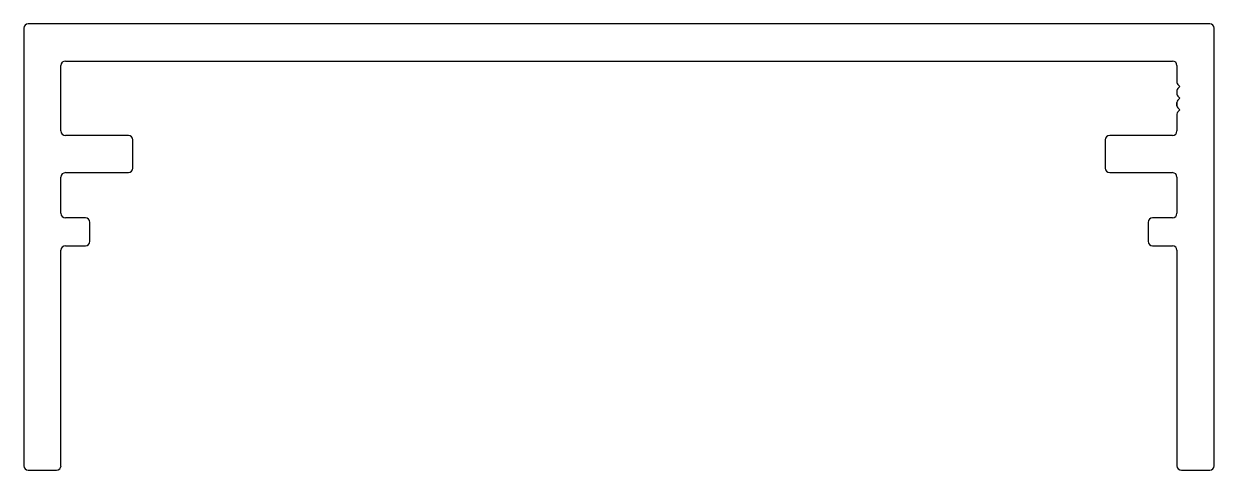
# Model space of a CAD drawing. Extents: x -51 to 51, y 7 to 45.
import ezdxf

# ---------------------------------------------------------------- set-up
doc = ezdxf.new("R2010")
doc.units = 0
doc.layers.get('0').update_dxf_attribs({"linetype": 'CONTINUOUS'})

msp = doc.modelspace()

# ---------------------------------------------------------------- linework, layer by layer
at = {"linetype": 'CONTINUOUS'}
for p, q in [((50.4, 44.84), (-50.44, 44.84)), ((-50.82, 44.45), (-50.82, 7.12)), ((50.78, 7.12), (50.78, 44.45)), ((-47.27, 41.66), (47.22, 41.66)), ((-47.65, 35.69), (-47.65, 41.28)), ((47.6, 41.28), (47.6, 39.84)), ((47.67, 39.66), (47.85, 39.49)), ((47.6, 39.13), (47.6, 38.84)), ((47.85, 39.48), (47.67, 39.31)), ((47.67, 38.66), (47.85, 38.49)), ((47.6, 38.13), (47.6, 37.84)), ((47.6, 37.84), (47.6, 38.13)), ((47.6, 38.13), (47.6, 37.84)), ((47.6, 37.84), (47.6, 38.13)), ((47.6, 38.13), (47.6, 37.84)), ((47.85, 38.48), (47.67, 38.31)), ((47.67, 37.66), (47.85, 37.49)), ((47.6, 37.13), (47.6, 37.13)), ((47.6, 37.13), (47.6, 35.69)), ((47.85, 37.48), (47.67, 37.31)), ((-41.9, 35.31), (-47.27, 35.31)), ((-41.52, 32.52), (-41.52, 34.93)), ((41.48, 34.93), (41.48, 32.52)), ((47.22, 35.31), (41.86, 35.31)), ((-47.65, 28.66), (-47.65, 31.75)), ((-47.27, 32.14), (-41.9, 32.14)), ((41.86, 32.14), (47.22, 32.14)), ((47.6, 31.75), (47.6, 28.66)), ((-45.57, 28.27), (-47.27, 28.27)), ((-45.18, 26.27), (-45.18, 27.89)), ((45.14, 27.89), (45.14, 26.27)), ((47.22, 28.27), (45.52, 28.27)), ((-47.65, 7.12), (-47.65, 25.51)), ((-47.27, 25.89), (-45.57, 25.89)), ((45.52, 25.89), (47.22, 25.89)), ((47.6, 25.51), (47.6, 7.12)), ((-50.44, 6.74), (-48.03, 6.74)), ((47.98, 6.74), (50.4, 6.74))]:
    msp.add_line(p, q, dxfattribs=at)
for centre, radius, start, end in [((-50.44, 44.45), 0.381, 90, 180), ((50.4, 44.45), 0.381, 0, 90), ((-47.27, 41.28), 0.381, 90, 180), ((47.22, 41.28), 0.381, 360, 90), ((47.85, 39.84), 0.25, 180, 225), ((47.85, 39.13), 0.25, 135, 180), ((47.85, 38.84), 0.25, 180, 225), ((47.84, 39.49), 0.008, 315, 45), ((47.85, 38.13), 0.25, 135, 180), ((47.85, 37.84), 0.25, 180, 225), ((47.84, 38.49), 0.008, 315, 45), ((47.85, 37.13), 0.25, 135, 180), ((47.84, 37.49), 0.008, 315, 45), ((-47.27, 35.69), 0.381, 180, 270), ((47.22, 35.69), 0.381, 270, 0), ((-41.9, 34.93), 0.381, 360, 90), ((41.86, 34.93), 0.381, 90, 180), ((-41.9, 32.52), 0.381, 270, 360), ((41.86, 32.52), 0.381, 180, 270), ((-47.27, 31.75), 0.381, 90, 180), ((47.22, 31.75), 0.381, 0, 90), ((-47.27, 28.66), 0.381, 180, 270), ((47.22, 28.66), 0.381, 270, 0), ((-45.57, 27.89), 0.381, 360, 90), ((45.52, 27.89), 0.381, 90, 180), ((-47.27, 25.51), 0.381, 90, 180), ((-45.57, 26.27), 0.381, 270, 360), ((45.52, 26.27), 0.381, 180, 270), ((47.22, 25.51), 0.381, 360, 90), ((-50.44, 7.12), 0.381, 180, 270), ((-48.03, 7.12), 0.381, 270, 0), ((47.98, 7.12), 0.381, 180, 270), ((50.4, 7.12), 0.381, 270, 0)]:
    msp.add_arc(centre, radius, start, end, dxfattribs=at)

doc.saveas('drawing.dxf')
